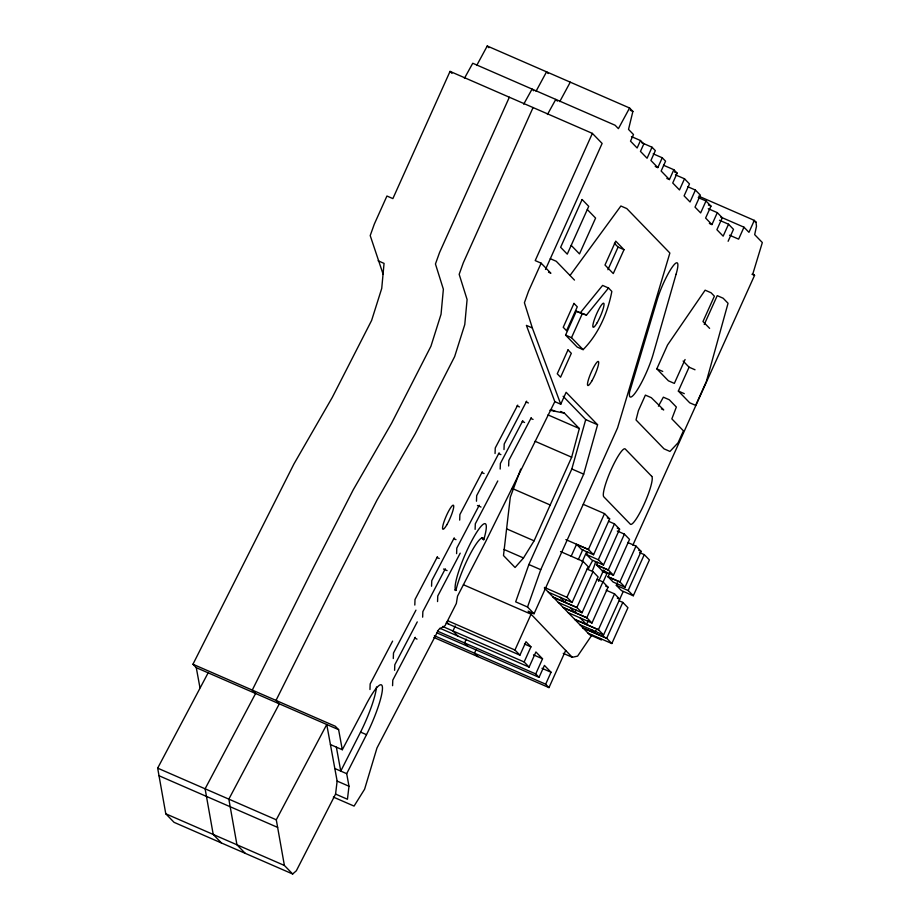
<?xml version="1.0" encoding="UTF-8"?>
<svg xmlns="http://www.w3.org/2000/svg" width="920" height="920" viewBox="0 0 920 920"><rect width="100%" height="100%" fill="white"/><g stroke="black" fill="none" stroke-linecap="round" stroke-linejoin="round"><path stroke-width="1.38" d="M369.955 689.517L370.162 683.962L392.61 641.113M393.288 658.536L393.495 652.993L415.955 610.144M392.575 685.688L392.782 680.133L415.242 637.295M394.599 670.3L394.806 664.746L417.266 621.897M414.805 605.061L415.012 599.506L437.46 556.657M422.648 617.17L422.855 611.616L445.315 568.778M431.56 586.235L431.767 580.681L454.227 537.832M437.552 601.565L437.759 596.01L460.218 553.173M456.596 553.644L456.803 548.09L479.251 505.252M459.678 520.122L459.885 514.567L482.333 471.73M475.111 529.356L475.318 523.802L497.777 480.953M476.468 501.204L476.675 495.65L499.134 452.801M495.052 453.525L495.259 447.971L517.718 405.122M500.169 469.05L500.376 463.496L522.836 420.647M503.999 449.569L504.206 444.015L526.665 401.166M508.633 465.991L508.841 460.437L531.3 417.599M335.57 794.086L337.134 781.08L326.749 724.5L276.287 819.8L284.395 865.456L292.675 874L296.343 870.78L335.57 794.086L347.438 799.25L348.99 786.244L346.69 773.674L366.505 734.678A39.376 6.624 -66.5 0 0 382.444 687.458A39.376 6.624 -66.5 0 0 364.734 707.227L342.297 749.731L330.429 744.567M476.721 65.446L487.243 46L629.579 107.996L632.891 111.412L628.521 129.398L633.489 134.527L630.51 141.151L637.134 147.982L640.492 140.53L631.431 136.585M520.743 469.062L510.301 497.168L503.481 555.542L515.073 567.502L523.491 557.957L534.094 540.822L571.665 457.217L579.335 428.547L564.431 413.16L560.567 411.481M570.227 275.195L620.885 205.999L626.807 208.587L669.875 253.023L617.561 427.926L534.048 613.744L527.528 607.016L515.672 601.841L528.885 564.523L571.826 468.981L585.729 419.589L563.109 396.255M527.528 607.016L540.753 569.687L583.694 474.145L597.586 424.764L566.122 392.288L560.751 404.236L554.817 401.649L526.401 325.381L532.335 327.957L560.751 404.236M545.491 269.445L602.117 143.439L592.376 133.388L450.041 71.392L392.874 198.605L386.94 196.017L374.325 224.077L370.208 235.589L383.111 274.183M509.346 97.232L439.565 252.494L435.447 263.994L443.371 289.214L441.048 314.237L430.928 346.253L391.609 423.2L353.245 489.796L313.927 566.593L252.275 690.081L255.587 693.507L205.114 788.796L213.221 834.463L221.501 843.007M533.071 107.559L463.289 262.821L459.172 274.332L467.095 299.552L464.772 324.565L454.652 356.58L415.334 433.538L376.97 500.135L337.651 576.92L276 700.419L279.312 703.834L228.838 799.135L236.946 844.79L245.226 853.334M592.376 133.388L535.21 260.59L541.144 263.177L550.884 273.228L548.515 272.193M541.144 263.177L528.528 291.237L524.411 302.737L532.335 327.957M565.582 335.098L576.311 311.213L586.523 315.031L608.534 288.006L611.846 291.421C607.763 312.766 598.552 334.052 583.107 349.646L577.173 347.058L565.582 335.098L571.504 337.686L583.107 349.646M641.677 142.703L652.027 147.223L647.082 158.24L640.458 151.409L643.804 143.945L640.492 140.53M571.504 337.686L582.245 313.789L586.523 315.031M607.913 269.721L618.079 247.089L614.399 243.294M655.235 166.474L657.834 167.601L662.25 157.768L653.188 153.824M624.013 249.677L613.272 273.562L604.992 265.017L615.733 241.132L624.013 249.677L618.079 247.089M455.239 625.933L452.973 630.97L457.941 636.099M666.839 178.445L669.426 179.572L673.842 169.728L663.492 165.22M466.267 639.158L464.565 642.942L467.877 646.357M673.842 169.728L677.154 173.144L672.738 182.988L679.489 189.945L684.503 178.79L675.441 174.846M476.111 649.612L474.501 653.188L477.813 656.615M687.643 186.668L695.405 190.049L690.046 201.986L684.1 195.856L689.471 183.919L684.503 178.79M698.245 197.605L706.008 200.986L700.649 212.934L695.014 207.115L700.373 195.166L695.405 190.049M706.008 200.986L710.976 206.114L705.617 218.052L711.942 224.583L717.312 212.646L708.25 208.702M463.45 584.752L531.07 614.203L565.685 650.452L548.987 687.608L545.675 684.192L551.045 672.244L544.422 665.413L539.051 677.35L535.739 673.934L542.535 658.8L535.911 651.969L529.115 667.092L524.147 661.974L530.943 646.841L525.976 641.711L519.926 655.155L514.958 650.026L531.07 614.203L528.115 611.156L534.048 613.744M571.193 556.221L576.564 544.272L581.693 549.573L593.561 554.737L609.661 518.903L604.52 513.613L583.303 504.367M685.078 359.513L674.348 383.398L668.414 380.811L656.822 368.851L667.552 344.966L705.134 290.18L711.068 292.767L714.38 296.183L702.983 321.528L709.619 328.359M719.463 220.271L728.525 224.215L723.154 236.152L716.91 229.712L722.28 217.764L717.312 212.646M578.335 559.555L582.854 549.493M582.21 561.717L586.741 551.655M583.05 561.384L566.95 597.218L572.091 602.508L588.191 566.685L583.05 561.384L560.521 551.574M593.561 554.737L588.42 549.447L604.52 513.613M566.179 599.748L565.029 602.301L560.222 597.344M608.534 521.284L614.468 523.871L619.597 529.161L603.497 564.995L591.629 559.832L586.5 554.53L587.65 551.966M728.122 241.281L733.493 229.344L728.525 224.215M720.693 217.051L743.981 227.194L738.622 239.142L729.56 235.198M592.997 571.642L598.126 576.932L582.026 612.766L576.886 607.464L592.997 571.642L587.063 569.054M614.468 523.871L598.356 559.693L603.497 564.995M704.271 324.472L717.232 295.642L723.154 298.229L728.053 303.278L706.376 381.489L695.646 405.375L689.712 402.799L678.35 391.069L689.08 367.183L683.123 361.031M576.115 609.994L574.966 612.559L570.159 607.602M617.285 531.024L624.404 534.117L629.533 539.419L613.433 575.253L601.565 570.078L596.436 564.788L597.586 562.223M698.682 196.144L754.319 220.386L748.96 232.323L743.981 227.194M598.575 581.348L603.669 570.043M602.933 581.889L608.062 587.19L591.962 623.024L586.833 617.722L602.933 581.889L596.999 579.312M613.433 575.253L608.304 569.952L624.404 534.117M603.025 582.256L606.981 573.459L604.497 570.894M588.282 620.678L586.558 624.519L580.094 617.86M627.693 542.466L635.996 546.089L641.125 551.379L625.025 587.213L613.168 582.049L608.028 576.748L609.753 572.907M754.319 220.386L755.975 222.088L756.481 226.251L754.676 234.646L762.335 242.546L752.894 273.677L754.549 275.39L632.856 545.169M595.987 630.51L594.837 633.063L591.698 629.82M639.538 552.563L644.276 554.634L649.405 559.923L633.305 595.757L621.448 590.594L616.308 585.292L617.458 582.74M623.185 591.571L603.554 634.984L598.425 629.682L614.525 593.86L606.222 590.237M625.025 587.213L619.896 581.911L635.996 546.089M622.806 602.404L627.946 607.694L611.834 643.529L606.706 638.238L622.806 602.404L619.252 600.852M644.276 554.634L628.176 590.456L633.305 595.757M554.817 401.649L485.61 541.719L457.527 596.148L456.343 603.485L445.119 625.623L438.748 629.487L376.981 747.971L364.596 789.222L354.062 806.092L333.35 797.077M342.297 749.731L338.617 729.663L196.282 667.667L192.958 664.251L293.94 463.967L332.304 397.371L371.622 320.424L381.731 288.408L384.054 263.385L378.131 260.797M376.487 686.952A39.376 6.624 -66.5 0 1 360.571 732.101L340.756 771.086L336.363 747.155M292.675 874L174.064 822.342L165.784 813.797L157.665 768.143L208.138 672.842M536.026 91.275L546.549 71.829L548.205 73.543M559.751 101.614L570.273 82.156M629.579 107.996L618.401 128.65L615.089 125.235L472.753 63.25L464.416 78.326M658.409 406.191L663.355 397.175L669.288 399.763L676.349 407.042L671.853 418.876L683.445 430.836L678.074 442.784L669.956 451.433L664.021 448.845L636.019 419.957L638.411 410.642L645.391 395.105L651.325 397.693L663.722 409.894L661.353 408.859M523.721 104.167L532.059 89.079L533.715 90.781M547.446 114.494L555.784 99.406L557.439 101.12M591.87 635.122L577.587 656.132L572.309 657.294L563.247 653.349M580.589 312.443L602.6 285.418L608.534 288.006M549.93 410.239L564.431 413.16M630.303 110.285L632.891 111.412M674.567 172.017L677.154 173.144M753.388 220.961L755.975 222.088M708.388 204.987L710.976 206.114M709.355 223.456L711.942 224.583M751.962 274.263L754.549 275.39M550.321 258.704L556.255 261.28L574.471 280.082M576.311 311.213L582.245 313.789M689.08 367.183L695.014 369.771M656.822 368.851L662.745 371.438M678.35 391.069L684.284 393.656M585.729 419.589L597.586 424.764M551.183 409.584L555.059 411.274M526.044 401.948L528.413 402.983M548.021 414.909L579.335 428.547M517.097 405.904L519.466 406.939M530.679 418.37L533.048 419.405M522.215 421.429L524.584 422.464M535.129 441.301L571.665 457.217M571.826 468.981L583.694 474.145M498.513 453.583L500.894 454.618M607.292 517.879L609.661 518.903M617.228 528.126L619.597 529.161M481.723 472.5L484.092 473.535M512.359 488.508L550.194 504.988M638.756 550.344L641.125 551.379M565.88 539.626L588.42 549.447M576.725 544.444L588.582 549.608M477.445 505.505L481.01 507.058M586.5 554.53L598.529 559.866M596.436 564.788L608.304 569.952M596.597 564.949L608.465 570.124M506.69 528.885L534.094 540.822M602.232 571.389L606.981 573.459M608.028 576.748L619.896 581.911M608.2 576.92L620.057 582.084M616.308 585.292L628.337 590.629M605.693 586.155L608.062 587.19M454.71 589.961L455.894 590.479A33.626 5.658 -66.5 0 1 471.281 552.058A33.626 5.658 -66.5 0 1 483.747 539.729L482.563 539.212A33.626 5.658 -66.5 0 0 481.907 537.579M617.285 598.126L619.654 599.15L614.525 593.86M503.93 549.435L523.491 557.957M528.885 564.523L540.753 569.687M453.606 538.614L455.975 539.649M544.479 587.431L567.122 597.39M548.366 592.181L572.091 602.508M553.161 597.137L576.886 607.464M553.334 597.31L577.058 607.637M558.302 602.439L582.026 612.766M563.109 607.395L586.833 617.722M563.27 607.568L586.995 617.895M568.238 612.685L591.962 623.024M436.85 557.439L439.219 558.474M574.701 619.356L598.425 629.682M574.862 619.528L598.586 629.855M579.83 624.657L603.554 634.984M582.981 627.9L606.706 638.238M583.142 628.072L606.866 638.399M443.509 569.031L447.074 570.584M588.11 633.202L611.834 643.529M524.469 644.023L530.943 646.841M533.485 654.856L542.535 658.8M447.672 620.724L514.958 650.026M446.177 623.035L519.926 655.155M541.983 668.299L551.045 672.244M442.623 626.462L524.147 661.974M439.829 628.21L529.115 667.092M437.391 631.108L535.739 673.934M436.827 632.833L539.051 677.35M434.389 635.72L545.675 684.192M433.826 637.445L548.987 687.608M414.621 638.077L416.99 639.101M360.571 732.101L366.505 734.678M192.958 664.251L335.305 726.248L338.617 729.663M334.822 768.51L346.69 773.674M337.134 781.08L348.99 786.244M157.665 768.143L276.287 819.8M159.022 775.744L277.633 827.402M165.784 813.797L284.395 865.456M652.027 147.223L655.339 150.638L650.923 160.482L657.834 167.601M662.25 157.768L665.562 161.184L661.146 171.028L669.426 179.572M487.243 46L488.899 47.713M587.305 209.541L595.585 218.086L579.485 253.908L571.205 245.364M450.041 71.392L451.984 73.404M599.978 638.365L601.473 639.906L589.605 634.742L544.387 588.075M565.685 650.452L572.309 657.294M446.775 622.104L448.764 624.162M196.282 667.667L199.962 687.746M455.894 590.479A36.501 6.141 -66.5 0 1 472.73 539.016A36.501 6.141 -66.5 0 1 483.747 539.729M595.516 561.89A13.121 2.208 -66.5 0 1 592.411 570.641M588.328 568.962A13.121 2.208 -66.5 0 1 592.63 560.694M676.062 274.286L653.177 354.223A29.877 5.026 -66.5 0 1 637.755 389.195A29.877 5.026 -66.5 0 1 629.567 392.081L657.259 299.494A26.254 4.416 -66.5 0 1 672.819 266.317A26.254 4.416 -66.5 0 1 676.062 274.286M582.107 199.525L560.636 247.296L567.26 254.138L588.731 206.356L582.107 199.525M573.965 303.404L563.235 327.29L566.547 330.705L577.277 306.82L573.965 303.404M568.008 349.899L557.267 373.796L560.579 377.211L571.32 353.326L568.008 349.899M651.762 476.376L625.266 449.029A26.254 4.416 -66.5 0 0 611.213 469.499A26.254 4.416 -66.5 0 0 603.796 496.8L630.292 524.147A26.254 4.416 -66.5 0 0 644.345 503.677A26.254 4.416 -66.5 0 0 651.762 476.376M446.878 524.699A13.121 2.208 -66.5 0 0 453.502 505.31A13.121 2.208 -66.5 0 0 444.015 521.743A13.121 2.208 -66.5 0 0 446.878 524.699M591.847 380.937A13.121 2.208 -66.5 0 0 598.46 361.548A13.121 2.208 -66.5 0 0 588.972 377.982A13.121 2.208 -66.5 0 0 591.847 380.937M597.172 322.713A13.121 2.208 -66.5 0 0 603.796 303.312A13.121 2.208 -66.5 0 0 594.308 319.746A13.121 2.208 -66.5 0 0 597.172 322.713"/></g></svg>
